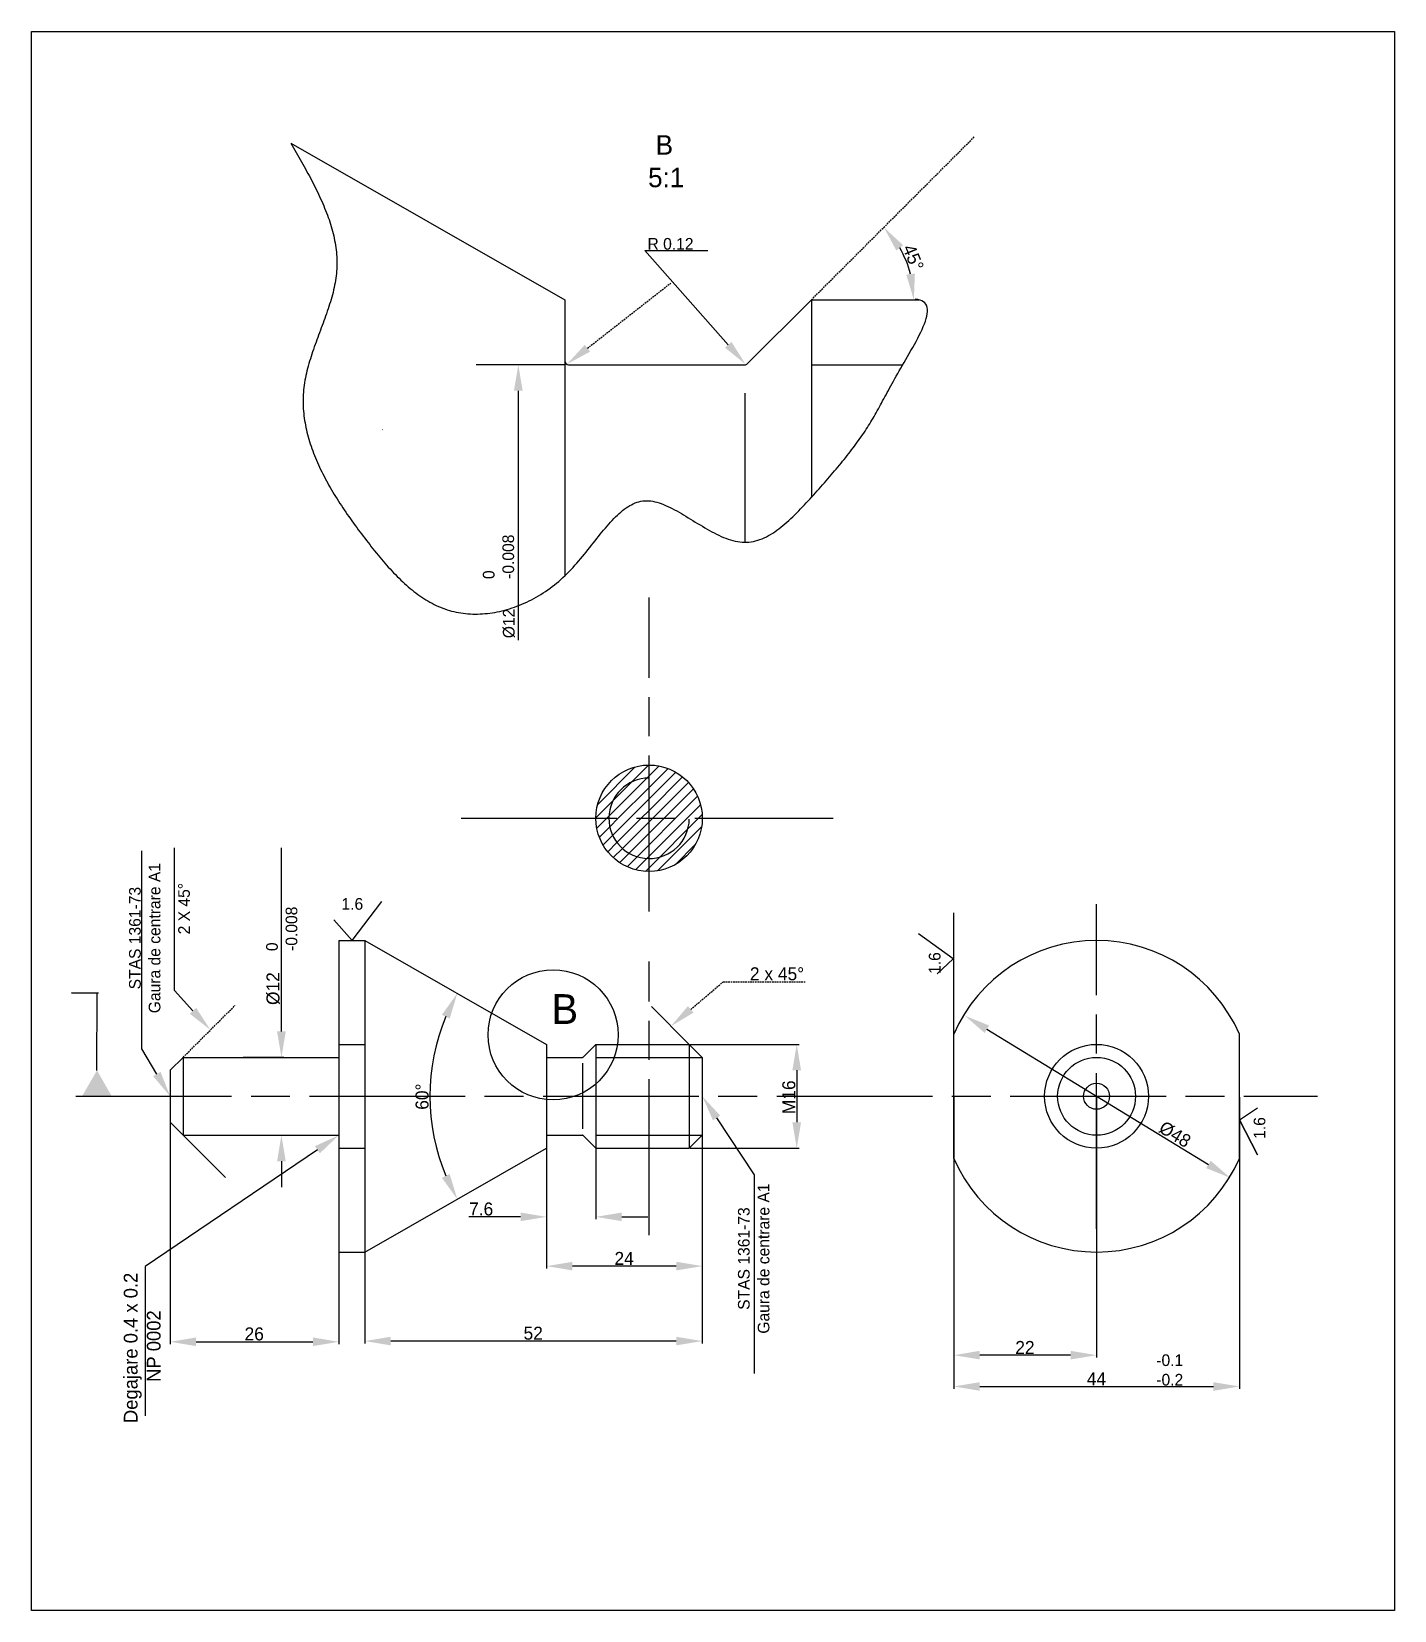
# Model space of a CAD drawing. Extents: x -27 to 183, y -231 to 12.
import ezdxf
from ezdxf.enums import TextEntityAlignment as Align

# ---------------------------------------------------------------- set-up
doc = ezdxf.new("R2010")
doc.units = 0
doc.linetypes.add('ACAD_ISO08W100', pattern=[36, 24, -3, 6, -3])
doc.linetypes.add('DASHED2', pattern=[0.375, 0.25, -0.125])
doc.layers.get('0').update_dxf_attribs({"linetype": 'CONTINUOUS'})
doc.layers.get('DEFPOINTS').update_dxf_attribs({"linetype": 'CONTINUOUS'})
for name, color, linetype in [('AXE', 1, 'ACAD_ISO08W100'), ('CONTUR', 7, 'CONTINUOUS'), ('COTE', 4, 'CONTINUOUS'), ('HASH', 3, 'CONTINUOUS'), ('PUNCTAT', 4, 'DASHED2')]:
    doc.layers.add(name, color=color, linetype=linetype)
doc.styles.add('ANNOTATIVE', font='txt')
doc.dimstyles.get("Standard").update_dxf_attribs({"dimscale": 10, "dimtxt": 1, "dimasz": 2, "dimexe": 0.18, "dimexo": 0.0625, "dimgap": 0.09, "dimtad": 1, "dimzin": 0, "dimcen": 0.09, "dimazin": 3, "dimtfac": 1, "dimtofl": 0, "dimtmove": 0, "dimatfit": 3})

# ---------------------------------------------------------------- blocks, each defined once
blk = doc.blocks.new('*X14')
at = {"color": 0}
for p, q in [((60.21, -107.04), (66, -101.25)), ((65.43, -103.59), (68.05, -100.97)), ((68.13, -102.65), (69.67, -101.11)), ((68.13, -104.42), (71.05, -101.5)), ((68.13, -106.19), (72.25, -102.07)), ((61.94, -108.84), (67.81, -102.98)), ((62.55, -106.47), (65.43, -103.59)), ((63.39, -109.17), (68.13, -104.42)), ((67.81, -102.98), (68.13, -102.65)), ((68.13, -107.96), (73.29, -102.79)), ((68.69, -109.17), (74.2, -103.65)), ((59.93, -109.08), (62.55, -106.47)), ((65.15, -109.17), (68.13, -106.19)), ((70.46, -109.17), (74.97, -104.65)), ((72.22, -109.17), (75.6, -105.79)), ((60.08, -110.71), (61.62, -109.17)), ((61.62, -109.17), (61.94, -108.84)), ((62.07, -110.48), (63.39, -109.17)), ((62.52, -111.8), (65.15, -109.17)), ((63.18, -112.9), (66.92, -109.17)), ((66.92, -109.17), (68.13, -107.96)), ((68.13, -116.8), (75.76, -109.17)), ((68.13, -115.03), (73.99, -109.17)), ((68.13, -113.26), (72.22, -109.17)), ((68.13, -111.49), (70.46, -109.17)), ((68.13, -109.72), (68.69, -109.17)), ((73.99, -109.17), (76.07, -107.09)), ((75.76, -109.17), (76.31, -108.61)), ((60.47, -112.08), (62.07, -110.48)), ((61.04, -113.28), (62.52, -111.8)), ((64.03, -113.82), (68.13, -109.72)), ((65.07, -114.56), (68.13, -111.49)), ((69.43, -117.26), (76.23, -110.47)), ((61.76, -114.33), (63.18, -112.9)), ((62.62, -115.24), (64.03, -113.82)), ((66.3, -115.09), (68.13, -113.26)), ((72.14, -116.32), (75.28, -113.18)), ((63.61, -116.01), (65.07, -114.56)), ((64.75, -116.64), (66.3, -115.09)), ((66.06, -117.1), (67.8, -115.36)), ((67.8, -115.36), (68.13, -115.03)), ((67.58, -117.35), (68.13, -116.8))]:
    blk.add_line(p, q, dxfattribs=at)
blk = doc.blocks.new('*U15')
at = {"layer": 'CONTUR'}
blk.add_text('B', height=4.59, dxfattribs=at).set_placement((53.1, -140.86))
blk = doc.blocks.new('*U17')
at = {"layer": 'COTE', "color": 0}
blk.add_text('60°', height=2, rotation=90, dxfattribs=at).set_placement((34.15, -154.08))
blk = doc.blocks.new('*D2')
at = {"layer": 'COTE', "color": 0}
blk.add_arc((66.33, -152), 31.97, 157.4291, 202.5709, dxfattribs=at)
for points in [[(36.21, -139.44), (37.41, -140.03), (38.58, -136.14)], [(37.41, -163.98), (36.21, -164.57), (38.58, -167.86)]]:
    blk.add_solid(points, dxfattribs=at)
at = {"layer": 'DEFPOINTS', "color": 0}
for p in [(24.33, -128), (52.33, -144), (34.84, -146.5), (52.33, -160), (24.33, -176)]:
    blk.add_point(p, dxfattribs=at)
blk.add_blockref('*U17', (0, 0))
blk = doc.blocks.new('*U18')
at = {"layer": 'COTE', "color": 0}
blk.add_text('26', height=2, dxfattribs=at).set_placement((5.8, -189.61))
blk = doc.blocks.new('*D3')
at = {"layer": 'COTE', "color": 0}
for p, q in [((-5.67, -152.13), (-5.67, -190.19)), ((20.33, -152.13), (20.33, -190.19)), ((-1.67, -189.83), (16.33, -189.83))]:
    blk.add_line(p, q, dxfattribs=at)
for points in [[(-1.67, -189.16), (-1.67, -190.49), (-5.67, -189.83)], [(16.33, -189.16), (16.33, -190.49), (20.33, -189.83)]]:
    blk.add_solid(points, dxfattribs=at)
at = {"layer": 'DEFPOINTS', "color": 0}
for p in [(-5.67, -152), (20.33, -152), (20.33, -189.83)]:
    blk.add_point(p, dxfattribs=at)
blk.add_blockref('*U18', (0, 0))
blk = doc.blocks.new('*U19')
at = {"layer": 'COTE', "color": 0}
blk.add_text('52', height=2, dxfattribs=at).set_placement((48.79, -189.5))
blk = doc.blocks.new('*D4')
at = {"layer": 'COTE', "color": 0}
for p, q in [((24.33, -152.13), (24.33, -190.08)), ((76.33, -152.13), (76.33, -190.08)), ((72.33, -189.72), (28.33, -189.72))]:
    blk.add_line(p, q, dxfattribs=at)
for points in [[(28.33, -189.05), (28.33, -190.38), (24.33, -189.72)], [(72.33, -189.05), (72.33, -190.38), (76.33, -189.72)]]:
    blk.add_solid(points, dxfattribs=at)
at = {"layer": 'DEFPOINTS', "color": 0}
for p in [(24.33, -152), (76.33, -152), (24.33, -189.72)]:
    blk.add_point(p, dxfattribs=at)
blk.add_blockref('*U19', (0, 0))
blk = doc.blocks.new('*U20')
at = {"layer": 'COTE', "color": 0}
blk.add_text('24', height=2, dxfattribs=at).set_placement((62.8, -177.98))
blk = doc.blocks.new('*D5')
at = {"layer": 'COTE', "color": 0}
for p, q in [((52.33, -152.13), (52.33, -178.53)), ((76.33, -152.13), (76.33, -178.53)), ((72.33, -178.17), (56.33, -178.17))]:
    blk.add_line(p, q, dxfattribs=at)
for points in [[(56.33, -177.5), (56.33, -178.83), (52.33, -178.17)], [(72.33, -177.5), (72.33, -178.83), (76.33, -178.17)]]:
    blk.add_solid(points, dxfattribs=at)
at = {"layer": 'DEFPOINTS', "color": 0}
for p in [(52.33, -152), (76.33, -152), (52.33, -178.17)]:
    blk.add_point(p, dxfattribs=at)
blk.add_blockref('*U20', (0, 0))
blk = doc.blocks.new('*U21')
at = {"layer": 'COTE', "color": 0}
blk.add_text('7.6', height=2, dxfattribs=at).set_placement((40.4, -170.36))
blk = doc.blocks.new('*D6')
at = {"layer": 'COTE', "color": 0}
for p, q in [((52.33, -152.13), (52.33, -170.94)), ((59.93, -152.13), (59.93, -170.94)), ((48.33, -170.58), (40.35, -170.58)), ((63.93, -170.58), (67.93, -170.58))]:
    blk.add_line(p, q, dxfattribs=at)
for points in [[(48.33, -169.91), (48.33, -171.24), (52.33, -170.58)], [(63.93, -169.91), (63.93, -171.24), (59.93, -170.58)]]:
    blk.add_solid(points, dxfattribs=at)
at = {"layer": 'DEFPOINTS', "color": 0}
for p in [(52.33, -152), (59.93, -152), (52.33, -170.58)]:
    blk.add_point(p, dxfattribs=at)
blk.add_blockref('*U21', (0, 0))
blk = doc.blocks.new('*U22')
at = {"layer": 'COTE', "color": 0}
blk.add_text('M16', height=2, rotation=90, dxfattribs=at).set_placement((90.66, -154.76))
blk = doc.blocks.new('*D7')
at = {"layer": 'COTE', "color": 0}
for p, q in [((74.46, -144), (91.24, -144)), ((90.88, -148), (90.88, -156)), ((74.46, -160), (91.24, -160))]:
    blk.add_line(p, q, dxfattribs=at)
for points in [[(90.21, -148), (91.55, -148), (90.88, -144)], [(90.21, -156), (91.55, -156), (90.88, -160)]]:
    blk.add_solid(points, dxfattribs=at)
at = {"layer": 'DEFPOINTS', "color": 0}
for p in [(74.33, -144), (74.33, -160), (90.88, -160)]:
    blk.add_point(p, dxfattribs=at)
blk.add_blockref('*U22', (0, 0))
blk = doc.blocks.new('*U23')
at = {"layer": 'COTE', "color": 0}
blk.add_text('22', height=2, dxfattribs=at).set_placement((124.56, -191.7))
blk = doc.blocks.new('*D8')
at = {"layer": 'COTE', "color": 0}
for p, q in [((115.09, -152.13), (115.09, -192.25)), ((137.09, -152.13), (137.09, -192.25)), ((133.09, -191.89), (119.09, -191.89))]:
    blk.add_line(p, q, dxfattribs=at)
for points in [[(119.09, -191.22), (119.09, -192.55), (115.09, -191.89)], [(133.09, -191.22), (133.09, -192.55), (137.09, -191.89)]]:
    blk.add_solid(points, dxfattribs=at)
at = {"layer": 'DEFPOINTS', "color": 0}
for p in [(115.09, -152), (137.09, -152), (115.09, -191.89)]:
    blk.add_point(p, dxfattribs=at)
blk.add_blockref('*U23', (0, 0))
blk = doc.blocks.new('*U24')
at = {"layer": 'COTE', "color": 0}
blk.add_text('44', height=2, dxfattribs=at).set_placement((135.58, -196.53))
blk = doc.blocks.new('*D9')
at = {"layer": 'COTE', "color": 0}
for p, q in [((115.09, -152.13), (115.09, -197.07)), ((159.09, -152.13), (159.09, -197.07)), ((119.09, -196.71), (155.09, -196.71))]:
    blk.add_line(p, q, dxfattribs=at)
for points in [[(119.09, -196.05), (119.09, -197.38), (115.09, -196.71)], [(155.09, -196.05), (155.09, -197.38), (159.09, -196.71)]]:
    blk.add_solid(points, dxfattribs=at)
at = {"layer": 'DEFPOINTS', "color": 0}
for p in [(115.09, -152), (159.09, -152), (159.09, -196.71)]:
    blk.add_point(p, dxfattribs=at)
blk.add_blockref('*U24', (0, 0))
blk = doc.blocks.new('*U49')
at = {"layer": 'COTE', "color": 0}
blk.add_text('Ø48', height=2, rotation=328.6055, dxfattribs=at).set_placement((146.5, -157.38))
blk = doc.blocks.new('*D10')
at = {"layer": 'COTE', "color": 0}
blk.add_line((120.18, -141.67), (154.32, -162.5), dxfattribs=at)
for points in [[(120.53, -141.1), (119.83, -142.24), (116.77, -139.58)], [(154.67, -161.94), (153.98, -163.07), (157.74, -164.59)]]:
    blk.add_solid(points, dxfattribs=at)
at = {"layer": 'DEFPOINTS', "color": 0}
for p in [(116.77, -139.58), (157.74, -164.59)]:
    blk.add_point(p, dxfattribs=at)
blk.add_blockref('*U49', (0, 0))
blk = doc.blocks.new('_DATUMFILLED')
at = {"color": 0, "linetype": 'BYBLOCK'}
blk.add_solid([(0, 0.577), (-1, 0), (0, -0.577)], dxfattribs=at)
blk = doc.blocks.new('*U25')
at = {"layer": 'COTE'}
blk.add_lwpolyline([(-16.94, -148.02), (-16.89, -136.1), (-20.89, -136.09), (-16.71, -136.09)], dxfattribs=at)
at = {"layer": 'COTE', "xscale": 4, "yscale": 4, "zscale": 4, "rotation": 269.7757707647966}
blk.add_blockref('_DATUMFILLED', (-16.95, -152.02), dxfattribs=at)
blk = doc.blocks.new('*U26')
at = {"layer": 'COTE', "color": 0}
blk.add_text('45°', height=2, rotation=292.5, dxfattribs=at).set_placement((107.15, -21.29))
blk = doc.blocks.new('*D12')
at = {"layer": 'COTE', "color": 0}
blk.add_arc((93.13, -29.3), 15.8, 14.5446, 30.4554, dxfattribs=at)
for points in [[(106.23, -21.7), (107.28, -20.88), (104.31, -18.13)], [(109.09, -25.25), (107.77, -25.42), (108.93, -29.3)]]:
    blk.add_solid(points, dxfattribs=at)
at = {"layer": 'DEFPOINTS', "color": 0}
for p in [(118.32, -4.11), (108.39, -25.21), (93.13, -29.3), (93.13, -29.3), (109.76, -29.3)]:
    blk.add_point(p, dxfattribs=at)
blk.add_blockref('*U26', (0, 0))
blk = doc.blocks.new('*U27')
at = {"layer": 'PUNCTAT', "color": 4}
blk.add_lwpolyline([(74.55, -138.62), (79.58, -134.35), (92.22, -134.35)], dxfattribs=at)
blk.add_solid([(74.98, -139.12), (71.5, -141.21), (74.12, -138.11)], dxfattribs=at)
blk = doc.blocks.new('*U28')
at = {"layer": 'PUNCTAT', "color": 4}
blk.add_text('2 x 45°', height=2, dxfattribs=at).set_placement((83.67, -134.13))
blk = doc.blocks.new('*U29')
at = {"layer": 'COTE'}
blk.add_lwpolyline([(78.53, -155.34), (84.31, -164.12), (84.31, -194.71)], dxfattribs=at)
blk.add_solid([(77.98, -155.71), (76.33, -152), (79.09, -154.98)], dxfattribs=at)
blk = doc.blocks.new('*U30')
at = {"layer": 'COTE'}
blk.add_lwpolyline([(-7.72, -148.57), (-10.02, -144.71), (-10.02, -114.21)], dxfattribs=at)
blk.add_solid([(-7.15, -148.23), (-5.67, -152), (-8.29, -148.91)], dxfattribs=at)
blk = doc.blocks.new('*U31')
at = {"layer": 'COTE'}
blk.add_lwpolyline([(-2.15, -138.84), (-5.02, -135.71), (-5.02, -113.71)], dxfattribs=at)
blk.add_solid([(-1.66, -138.39), (0.55, -141.78), (-2.64, -139.29)], dxfattribs=at)
blk = doc.blocks.new('*U39')
at = {"layer": 'COTE', "color": 0}
blk.add_text('Ø12', height=2, rotation=90, dxfattribs=at).set_placement((11.18, -137.94))
blk = doc.blocks.new('*D13')
at = {"layer": 'COTE', "color": 0}
for p, q in [((11.48, -142), (11.48, -132.62)), ((5.61, -146), (11.84, -146)), ((5.61, -158), (11.84, -158)), ((11.48, -162), (11.48, -166))]:
    blk.add_line(p, q, dxfattribs=at)
for points in [[(10.81, -142), (12.15, -142), (11.48, -146)], [(10.81, -162), (12.15, -162), (11.48, -158)]]:
    blk.add_solid(points, dxfattribs=at)
at = {"layer": 'DEFPOINTS', "color": 0}
for p in [(5.48, -146), (5.48, -158), (11.48, -158)]:
    blk.add_point(p, dxfattribs=at)
blk.add_blockref('*U39', (0, 0))
blk = doc.blocks.new('*U32')
at = {"layer": 'COTE'}
blk.add_lwpolyline([(17.02, -160.25), (-9.52, -178.21), (-9.52, -201.21)], dxfattribs=at)
blk.add_solid([(16.65, -159.69), (20.33, -158), (17.39, -160.8)], dxfattribs=at)
blk = doc.blocks.new('*U33')
for s, p in [('Degajare 0.4 x 0.2', (-10.69, -202.35)), ('NP 0002', (-7.14, -196.01))]:
    blk.add_text(s, height=2.12, rotation=90).set_placement(p)
blk = doc.blocks.new('*U34')
blk.add_text('2 X 45°', height=1.8, rotation=90).set_placement((-2.63, -127.06))
blk = doc.blocks.new('*U35')
for s, p in [('Gaura de centrare A1', (-7.17, -139.21)), ('STAS 1361-73', (-10.2, -135.53))]:
    blk.add_text(s, height=1.8, rotation=90).set_placement(p)
blk = doc.blocks.new('*U36')
for s, p in [('Gaura de centrare A1', (86.67, -188.58)), ('STAS 1361-73', (83.63, -184.9))]:
    blk.add_text(s, height=1.8, rotation=90).set_placement(p)
blk = doc.blocks.new('*U37')
at = {"layer": 'COTE'}
blk.add_lwpolyline([(11.48, -142), (11.48, -113.71)], dxfattribs=at)
blk.add_solid([(12.15, -142), (11.48, -146), (10.81, -142)], dxfattribs=at)
blk = doc.blocks.new('*U38')
for s, p in [('-0.008', (13.93, -129.61)), ('0', (10.92, -129.64))]:
    blk.add_text(s, height=1.8, rotation=90).set_placement(p)
blk = doc.blocks.new('*U40')
for s, p in [('-0.1', (146.29, -193.56)), ('-0.2', (146.29, -196.57))]:
    blk.add_text(s, height=1.8).set_placement(p)
blk = doc.blocks.new('*U41')
for s, p in [('B', (69.15, -6.93)), ('5:1', (67.98, -11.95))]:
    blk.add_text(s, height=3).set_placement(p)
blk = doc.blocks.new('*U42')
at = {"layer": 'PUNCTAT'}
blk.add_lwpolyline([(58.63, -36.75), (71.48, -26.71)], dxfattribs=at)
blk.add_solid([(59.04, -37.28), (55.48, -39.21), (58.22, -36.23)], dxfattribs=at)
blk = doc.blocks.new('*U43')
at = {"layer": 'COTE'}
blk.add_lwpolyline([(80.33, -36.22), (67.48, -21.71), (76.98, -21.71), (77.16, -21.71)], dxfattribs=at)
blk.add_solid([(80.83, -35.78), (82.98, -39.21), (79.83, -36.66)], dxfattribs=at)
blk = doc.blocks.new('*U44')
at = {"layer": 'PUNCTAT'}
blk.add_text('R 0.12', height=1.8, dxfattribs=at).set_placement((67.89, -21.57))
blk = doc.blocks.new('*U45')
at = {"layer": 'COTE'}
blk.add_lwpolyline([(47.98, -43.3), (47.98, -81.71)], dxfattribs=at)
blk.add_solid([(47.31, -43.3), (47.98, -39.3), (48.65, -43.3)], dxfattribs=at)
blk = doc.blocks.new('*U46')
blk.add_text('0', height=0.2).set_placement((26.97, -49.41))
blk = doc.blocks.new('*U47')
for s, p in [('-0.008', (47.33, -72.29)), ('0', (44.32, -72.32))]:
    blk.add_text(s, height=1.8, rotation=90).set_placement(p)
blk = doc.blocks.new('*U48')
blk.add_text('Ø12', height=1.8, rotation=90).set_placement((47.41, -81.43))

msp = doc.modelspace()

# ---------------------------------------------------------------- linework, layer by layer
for p, q in [((93.133, -39.3), (107.208, -39.3)), ((82.885, -43.7), (82.885, -66.65)), ((22.379, -128.003), (26.961, -121.988)), ((22.379, -128.003), (19.549, -124.816)), ((114.977, -130.851), (109.636, -126.954)), ((114.977, -130.851), (112.519, -133.138)), ((57.882, -146.883), (57.882, -157.003)), ((59.932, -146.003), (76.332, -146.003)), ((159.085, -155.652), (161.87, -153.767)), ((159.085, -155.652), (161.87, -161.039)), ((161.87, -161.039), (159.085, -155.652)), ((59.932, -158.003), (76.332, -158.003))]:
    msp.add_line(p, q)
msp.add_lwpolyline([(182.981, -231.214), (-27.019, -231.214), (-27.019, 12.032), (182.981, 12.032)], close=True)
msp.add_arc((68.132, -109.167), 6.2, 90, 358.7945)
at = {"layer": 'AXE'}
for p, q in [((68.132, -123.518), (68.132, -75.155)), ((39.186, -109.167), (96.49, -109.167)), ((137.085, -172.424), (137.085, -122.424)), ((68.132, -173.391), (68.132, -131.214)), ((74.332, -144.003), (68.499, -138.17)), ((-20.205, -152.003), (171.134, -152.003))]:
    msp.add_line(p, q, dxfattribs=at)
at = {"layer": 'CONTUR'}
for p, q in [((12.932, -5.185), (55.133, -29.3)), ((55.133, -29.3), (55.133, -71.837)), ((83.309, -39.125), (93.133, -29.3)), ((93.133, -29.3), (109.762, -29.3)), ((93.133, -29.3), (93.133, -59.731)), ((93.133, -29.3), (109.762, -29.3)), ((55.733, -39.3), (82.885, -39.3)), ((20.332, -128.003), (24.332, -128.003)), ((20.332, -128.003), (20.332, -176.003)), ((24.332, -128.003), (24.332, -176.003)), ((24.332, -128.003), (52.332, -144.003)), ((115.085, -161.595), (115.085, -142.412)), ((159.085, -161.595), (159.085, -142.412)), ((20.332, -144.003), (24.332, -144.003)), ((52.332, -144.003), (52.332, -160.003)), ((57.967, -145.968), (59.932, -144.003)), ((59.932, -144.003), (59.932, -160.003)), ((59.932, -144.003), (74.332, -144.003)), ((59.932, -144.003), (68.132, -144.003)), ((74.332, -144.003), (76.332, -146.003)), ((74.332, -144.003), (74.332, -160.003)), ((-3.668, -146.003), (-5.668, -148.003)), ((-5.668, -148.003), (-5.668, -156.003)), ((-3.668, -146.003), (20.332, -146.003)), ((-3.668, -146.003), (-3.668, -158.003)), ((52.452, -146.003), (57.882, -146.003)), ((76.332, -146.003), (76.332, -158.003)), ((-5.668, -156.003), (-3.668, -158.003)), ((-3.668, -158.003), (20.332, -158.003)), ((52.452, -158.003), (57.882, -158.003)), ((57.967, -158.038), (59.932, -160.003)), ((74.332, -160.003), (76.332, -158.003)), ((20.332, -160.003), (24.332, -160.003)), ((24.332, -176.003), (52.332, -160.003)), ((59.932, -160.003), (74.332, -160.003)), ((20.332, -176.003), (24.332, -176.003))]:
    msp.add_line(p, q, dxfattribs=at)
for centre, radius in [((68.132, -109.167), 8.2), ((137.085, -152.003), 8), ((137.085, -152.003), 6), ((137.085, -152.003), 2)]:
    msp.add_circle(centre, radius, dxfattribs=at)
for centre, radius, start, end in [((55.733, -38.7), 0.6, 180, 270), ((82.885, -38.7), 0.6, 270, 315), ((137.085, -152.003), 24, 23.55646, 156.44354), ((52.452, -145.883), 0.12, 180, 270), ((57.882, -145.883), 0.12, 270, 315), ((52.452, -158.123), 0.12, 90, 180), ((57.882, -158.123), 0.12, 45, 90), ((137.085, -152.003), 24, 203.55646, 336.44354)]:
    msp.add_arc(centre, radius, start, end, dxfattribs=at)
at = {"layer": 'COTE'}
for p, q in [((55.133, -39.3), (41.481, -39.3)), ((115.085, -142.412), (115.085, -123.714)), ((-3.668, -158.003), (2.84, -164.512))]:
    msp.add_line(p, q, dxfattribs=at)
msp.add_polyline3d([(12.932, -5.185, 0), (13.138, -5.541, 0), (13.344, -5.897, 0), (13.55, -6.252, 0), (13.755, -6.608, 0), (13.96, -6.963, 0), (14.164, -7.319, 0), (14.367, -7.674, 0), (14.569, -8.03, 0), (14.769, -8.386, 0), (14.968, -8.741, 0), (15.166, -9.097, 0), (15.362, -9.453, 0), (15.556, -9.809, 0), (15.748, -10.165, 0), (15.938, -10.521, 0), (16.126, -10.877, 0), (16.311, -11.233, 0), (16.494, -11.589, 0), (16.673, -11.946, 0), (16.85, -12.302, 0), (17.024, -12.659, 0), (17.194, -13.015, 0), (17.361, -13.372, 0), (17.525, -13.729, 0), (17.685, -14.086, 0), (17.841, -14.443, 0), (17.993, -14.8, 0), (18.14, -15.157, 0), (18.284, -15.514, 0), (18.423, -15.872, 0), (18.557, -16.23, 0), (18.686, -16.588, 0), (18.811, -16.946, 0), (18.93, -17.304, 0), (19.045, -17.662, 0), (19.153, -18.021, 0), (19.256, -18.379, 0), (19.354, -18.738, 0), (19.446, -19.097, 0), (19.531, -19.456, 0), (19.61, -19.816, 0), (19.684, -20.175, 0), (19.75, -20.535, 0), (19.81, -20.895, 0), (19.863, -21.255, 0), (19.909, -21.615, 0), (19.948, -21.976, 0), (19.98, -22.337, 0), (20.004, -22.698, 0), (20.021, -23.059, 0), (20.03, -23.421, 0), (20.031, -23.782, 0), (20.024, -24.144, 0), (20.009, -24.506, 0), (19.986, -24.869, 0), (19.954, -25.232, 0), (19.914, -25.595, 0), (19.866, -25.958, 0), (19.81, -26.321, 0), (19.747, -26.685, 0), (19.677, -27.049, 0), (19.601, -27.413, 0), (19.519, -27.777, 0), (19.43, -28.142, 0), (19.337, -28.507, 0), (19.237, -28.872, 0), (19.133, -29.237, 0), (19.025, -29.602, 0), (18.912, -29.967, 0), (18.796, -30.333, 0), (18.675, -30.698, 0), (18.552, -31.064, 0), (18.426, -31.43, 0), (18.297, -31.796, 0), (18.167, -32.162, 0), (18.034, -32.529, 0), (17.9, -32.895, 0), (17.764, -33.261, 0), (17.628, -33.628, 0), (17.491, -33.995, 0), (17.355, -34.361, 0), (17.218, -34.728, 0), (17.082, -35.095, 0), (16.946, -35.461, 0), (16.812, -35.828, 0), (16.68, -36.195, 0), (16.549, -36.562, 0), (16.42, -36.929, 0), (16.294, -37.295, 0), (16.171, -37.662, 0), (16.051, -38.029, 0), (15.935, -38.396, 0), (15.822, -38.763, 0), (15.714, -39.129, 0), (15.61, -39.496, 0), (15.511, -39.863, 0), (15.417, -40.229, 0), (15.329, -40.596, 0), (15.247, -40.962, 0), (15.171, -41.328, 0), (15.101, -41.694, 0), (15.039, -42.061, 0), (14.983, -42.427, 0), (14.935, -42.792, 0), (14.895, -43.158, 0), (14.863, -43.524, 0), (14.839, -43.889, 0), (14.822, -44.254, 0), (14.813, -44.62, 0), (14.811, -44.984, 0), (14.817, -45.349, 0), (14.83, -45.714, 0), (14.85, -46.078, 0), (14.877, -46.442, 0), (14.911, -46.805, 0), (14.951, -47.169, 0), (14.998, -47.532, 0), (15.052, -47.895, 0), (15.113, -48.257, 0), (15.18, -48.62, 0), (15.253, -48.981, 0), (15.332, -49.343, 0), (15.417, -49.704, 0), (15.508, -50.065, 0), (15.605, -50.425, 0), (15.708, -50.785, 0), (15.817, -51.145, 0), (15.931, -51.504, 0), (16.05, -51.863, 0), (16.175, -52.221, 0), (16.305, -52.579, 0), (16.44, -52.936, 0), (16.58, -53.293, 0), (16.725, -53.65, 0), (16.875, -54.005, 0), (17.029, -54.361, 0), (17.188, -54.715, 0), (17.352, -55.069, 0), (17.52, -55.423, 0), (17.692, -55.776, 0), (17.868, -56.129, 0), (18.048, -56.48, 0), (18.233, -56.831, 0), (18.421, -57.182, 0), (18.613, -57.532, 0), (18.808, -57.881, 0), (19.008, -58.23, 0), (19.21, -58.578, 0), (19.416, -58.925, 0), (19.625, -59.271, 0), (19.837, -59.617, 0), (20.052, -59.962, 0), (20.27, -60.306, 0), (20.491, -60.65, 0), (20.715, -60.992, 0), (20.941, -61.334, 0), (21.169, -61.675, 0), (21.4, -62.016, 0), (21.634, -62.355, 0), (21.869, -62.694, 0), (22.107, -63.032, 0), (22.346, -63.368, 0), (22.587, -63.704, 0), (22.83, -64.04, 0), (23.075, -64.374, 0), (23.321, -64.707, 0), (23.568, -65.039, 0), (23.817, -65.371, 0), (24.067, -65.701, 0), (24.319, -66.031, 0), (24.571, -66.359, 0), (24.824, -66.686, 0), (25.078, -67.013, 0), (25.333, -67.337, 0), (25.589, -67.661, 0), (25.847, -67.982, 0), (26.105, -68.302, 0), (26.365, -68.619, 0), (26.626, -68.934, 0), (26.889, -69.246, 0), (27.153, -69.556, 0), (27.418, -69.863, 0), (27.685, -70.167, 0), (27.953, -70.467, 0), (28.223, -70.764, 0), (28.495, -71.058, 0), (28.769, -71.347, 0), (29.044, -71.633, 0), (29.321, -71.914, 0), (29.6, -72.191, 0), (29.881, -72.463, 0), (30.165, -72.731, 0), (30.45, -72.993, 0), (30.737, -73.251, 0), (31.026, -73.503, 0), (31.318, -73.75, 0), (31.612, -73.991, 0), (31.908, -74.226, 0), (32.207, -74.455, 0), (32.508, -74.678, 0), (32.812, -74.894, 0), (33.118, -75.104, 0), (33.427, -75.306, 0), (33.739, -75.502, 0), (34.053, -75.691, 0), (34.37, -75.872, 0), (34.69, -76.046, 0), (35.013, -76.212, 0), (35.338, -76.37, 0), (35.667, -76.52, 0), (35.999, -76.661, 0), (36.334, -76.794, 0), (36.672, -76.919, 0), (37.013, -77.034, 0), (37.358, -77.141, 0), (37.706, -77.238, 0), (38.057, -77.326, 0), (38.411, -77.405, 0), (38.768, -77.474, 0), (39.128, -77.535, 0), (39.49, -77.586, 0), (39.855, -77.629, 0), (40.221, -77.662, 0), (40.59, -77.686, 0), (40.961, -77.702, 0), (41.334, -77.708, 0), (41.708, -77.706, 0), (42.084, -77.695, 0), (42.461, -77.675, 0), (42.839, -77.647, 0), (43.218, -77.61, 0), (43.597, -77.564, 0), (43.977, -77.51, 0), (44.358, -77.447, 0), (44.739, -77.375, 0), (45.12, -77.296, 0), (45.502, -77.207, 0), (45.882, -77.111, 0), (46.263, -77.005, 0), (46.643, -76.892, 0), (47.022, -76.77, 0), (47.401, -76.641, 0), (47.778, -76.503, 0), (48.154, -76.357, 0), (48.529, -76.202, 0), (48.903, -76.04, 0), (49.275, -75.87, 0), (49.645, -75.692, 0), (50.013, -75.505, 0), (50.379, -75.311, 0), (50.742, -75.109, 0), (51.103, -74.9, 0), (51.462, -74.682, 0), (51.817, -74.457, 0), (52.17, -74.224, 0), (52.519, -73.983, 0), (52.866, -73.735, 0), (53.209, -73.479, 0), (53.548, -73.216, 0), (53.883, -72.945, 0), (54.215, -72.667, 0), (54.542, -72.382, 0), (54.865, -72.088, 0), (55.184, -71.788, 0), (55.498, -71.481, 0), (55.808, -71.167, 0), (56.114, -70.847, 0), (56.416, -70.522, 0), (56.714, -70.192, 0), (57.009, -69.858, 0), (57.3, -69.52, 0), (57.588, -69.18, 0), (57.873, -68.837, 0), (58.155, -68.493, 0), (58.435, -68.148, 0), (58.712, -67.802, 0), (58.987, -67.457, 0), (59.26, -67.113, 0), (59.531, -66.77, 0), (59.801, -66.429, 0), (60.069, -66.091, 0), (60.336, -65.756, 0), (60.601, -65.425, 0), (60.866, -65.099, 0), (61.13, -64.778, 0), (61.394, -64.463, 0), (61.657, -64.154, 0), (61.921, -63.852, 0), (62.184, -63.559, 0), (62.447, -63.273, 0), (62.712, -62.996, 0), (62.976, -62.729, 0), (63.242, -62.472, 0), (63.509, -62.226, 0), (63.776, -61.991, 0), (64.046, -61.768, 0), (64.317, -61.558, 0), (64.589, -61.361, 0), (64.864, -61.178, 0), (65.141, -61.009, 0), (65.42, -60.856, 0), (65.702, -60.718, 0), (65.987, -60.597, 0), (66.275, -60.492, 0), (66.565, -60.406, 0), (66.859, -60.337, 0), (67.157, -60.288, 0), (67.458, -60.257, 0), (67.764, -60.247, 0), (68.073, -60.257, 0), (68.386, -60.287, 0), (68.703, -60.335, 0), (69.024, -60.401, 0), (69.348, -60.484, 0), (69.676, -60.582, 0), (70.006, -60.696, 0), (70.34, -60.823, 0), (70.677, -60.962, 0), (71.016, -61.114, 0), (71.358, -61.277, 0), (71.703, -61.45, 0), (72.049, -61.633, 0), (72.399, -61.823, 0), (72.75, -62.02, 0), (73.103, -62.224, 0), (73.457, -62.433, 0), (73.814, -62.647, 0), (74.172, -62.864, 0), (74.531, -63.084, 0), (74.891, -63.305, 0), (75.252, -63.526, 0), (75.615, -63.748, 0), (75.978, -63.968, 0), (76.341, -64.186, 0), (76.706, -64.4, 0), (77.07, -64.611, 0), (77.434, -64.817, 0), (77.799, -65.016, 0), (78.163, -65.209, 0), (78.528, -65.394, 0), (78.891, -65.569, 0), (79.255, -65.735, 0), (79.617, -65.891, 0), (79.979, -66.034, 0), (80.34, -66.165, 0), (80.699, -66.283, 0), (81.058, -66.386, 0), (81.415, -66.473, 0), (81.77, -66.544, 0), (82.124, -66.598, 0), (82.475, -66.633, 0), (82.825, -66.65, 0), (83.173, -66.646, 0), (83.518, -66.622, 0), (83.862, -66.579, 0), (84.203, -66.518, 0), (84.542, -66.439, 0), (84.879, -66.342, 0), (85.214, -66.229, 0), (85.547, -66.1, 0), (85.878, -65.956, 0), (86.206, -65.798, 0), (86.533, -65.625, 0), (86.858, -65.44, 0), (87.18, -65.241, 0), (87.501, -65.031, 0), (87.819, -64.809, 0), (88.135, -64.577, 0), (88.45, -64.335, 0), (88.762, -64.084, 0), (89.073, -63.824, 0), (89.381, -63.555, 0), (89.688, -63.28, 0), (89.992, -62.998, 0), (90.295, -62.709, 0), (90.595, -62.416, 0), (90.894, -62.117, 0), (91.191, -61.815, 0), (91.486, -61.509, 0), (91.779, -61.201, 0), (92.07, -60.89, 0), (92.359, -60.578, 0), (92.647, -60.265, 0), (92.932, -59.952, 0), (93.216, -59.639, 0), (93.498, -59.328, 0), (93.778, -59.017, 0), (94.056, -58.708, 0), (94.332, -58.399, 0), (94.606, -58.091, 0), (94.877, -57.784, 0), (95.147, -57.478, 0), (95.414, -57.173, 0), (95.679, -56.869, 0), (95.942, -56.566, 0), (96.202, -56.264, 0), (96.46, -55.962, 0), (96.716, -55.662, 0), (96.968, -55.362, 0), (97.219, -55.063, 0), (97.466, -54.765, 0), (97.711, -54.468, 0), (97.953, -54.172, 0), (98.192, -53.876, 0), (98.428, -53.581, 0), (98.662, -53.287, 0), (98.892, -52.994, 0), (99.12, -52.702, 0), (99.344, -52.41, 0), (99.565, -52.119, 0), (99.783, -51.828, 0), (99.998, -51.539, 0), (100.209, -51.25, 0), (100.417, -50.962, 0), (100.621, -50.675, 0), (100.822, -50.388, 0), (101.02, -50.102, 0), (101.214, -49.816, 0), (101.404, -49.532, 0), (101.591, -49.247, 0), (101.773, -48.964, 0), (101.952, -48.681, 0), (102.128, -48.398, 0), (102.3, -48.116, 0), (102.47, -47.832, 0), (102.638, -47.548, 0), (102.804, -47.263, 0), (102.969, -46.976, 0), (103.133, -46.686, 0), (103.296, -46.394, 0), (103.46, -46.1, 0), (103.623, -45.801, 0), (103.788, -45.499, 0), (103.955, -45.193, 0), (104.123, -44.882, 0), (104.293, -44.566, 0), (104.466, -44.245, 0), (104.642, -43.918, 0), (104.821, -43.585, 0), (105.005, -43.245, 0), (105.193, -42.898, 0), (105.386, -42.543, 0), (105.584, -42.181, 0), (105.788, -41.81, 0), (105.998, -41.431, 0), (106.215, -41.042, 0), (106.438, -40.644, 0), (106.67, -40.236, 0), (106.909, -39.817, 0), (107.157, -39.388, 0), (107.413, -38.948, 0), (107.676, -38.498, 0), (107.944, -38.04, 0), (108.215, -37.576, 0), (108.486, -37.108, 0), (108.755, -36.636, 0), (109.02, -36.164, 0), (109.278, -35.693, 0), (109.527, -35.225, 0), (109.764, -34.762, 0), (109.989, -34.304, 0), (110.197, -33.855, 0), (110.388, -33.416, 0), (110.558, -32.989, 0), (110.706, -32.576, 0), (110.829, -32.178, 0), (110.924, -31.797, 0), (110.99, -31.435, 0), (111.025, -31.094, 0), (111.025, -30.775, 0), (110.989, -30.481, 0), (110.915, -30.213, 0), (110.799, -29.974, 0), (110.64, -29.764, 0), (110.436, -29.585, 0), (110.184, -29.441, 0), (109.882, -29.331, 0), (109.53, -29.257, 0), (109.145, -29.206, 0)], dxfattribs=at)
msp.add_circle((53.339, -142.535), 10.026, dxfattribs=at)
at = {"layer": 'PUNCTAT'}
for p, q in [((93.133, -29.3), (118.322, -4.112)), ((-3.668, -146.003), (4.309, -138.026))]:
    msp.add_line(p, q, dxfattribs=at)

# ---------------------------------------------------------------- block references
for name in ['*U41', '*U43', '*U44', '*U42', '*U45', '*U46', '*U47', '*U48', '*U30', '*U31', '*U37', '*U35', '*U34', '*U38', '*U28', '*U25', '*U27', '*U15', '*U29', '*U32', '*U36', '*U33', '*U40']:
    msp.add_blockref(name, (0, 0))
at = {"layer": 'HASH', "linetype": 'CONTINUOUS'}
msp.add_blockref('*X14', (0, 0), dxfattribs=at)

# ---------------------------------------------------------------- texts
at = {"linetype": 'DASHED2', "style": 'ANNOTATIVE'}
msp.add_attdef('1.6', text='', height=1.8, dxfattribs=at).set_placement((20.736, -121.462), align=Align.TOP_LEFT)
at = {"style": 'ANNOTATIVE'}
for p in [(111.238, -133.154), (161.287, -158.564)]:
    msp.add_attdef('1.6', text='', height=1.8, rotation=90, dxfattribs=at).set_placement(p, align=Align.TOP_LEFT)

# ---------------------------------------------------------------- dimensions: what is measured, and where the dimension line sits
at = {"layer": 'COTE'}
dim = msp.add_angular_dim_2l(base=(108.395, -25.211), line1=((93.133, -29.3), (109.762, -29.3)), line2=((93.133, -29.3), (118.322, -4.112)), dimstyle='Standard', dxfattribs=at)
dim.commit()
dim.dimension.update_dxf_attribs({"geometry": '*D12', "text_midpoint": (108.836, -22.796)})
dim = msp.add_angular_dim_2l(base=(34.842, -146.499), line1=((24.332, -176.003), (52.332, -160.003)), line2=((24.332, -128.003), (52.332, -144.003)), text='60%%D', dimstyle='Standard', dxfattribs=at)
dim.commit()
dim.dimension.update_dxf_attribs({"geometry": '*D2', "text_midpoint": (33.163, -152.003)})
dim = msp.add_linear_dim(base=(11.481, -158.003), p1=(5.481, -146.003), p2=(5.481, -158.003), angle=90, text='%%C12', dimstyle='Standard', dxfattribs=at)
dim.commit()
dim.dimension.update_dxf_attribs({"geometry": '*D13', "text_midpoint": (11.481, -135.313), "dimtype": 128})
dim = msp.add_diameter_dim_2p(p1=(116.765, -139.584), p2=(157.738, -164.589), dimstyle='Standard', dxfattribs=at)
dim.commit()
dim.dimension.update_dxf_attribs({"geometry": '*D10', "text_midpoint": (148.598, -159.01), "dimtype": 131})
dim = msp.add_linear_dim(base=(90.879, -160.003), p1=(74.332, -144.003), p2=(74.332, -160.003), angle=90, text='M<>', dimstyle='Standard', dxfattribs=at)
dim.commit()
dim.dimension.update_dxf_attribs({"geometry": '*D7', "text_midpoint": (89.677, -152.003)})
dim = msp.add_linear_dim(base=(20.332, -189.826), p1=(-5.668, -152.003), p2=(20.332, -152.003), dimstyle='Standard', dxfattribs=at)
dim.commit()
dim.dimension.update_dxf_attribs({"geometry": '*D3', "text_midpoint": (7.332, -189.826), "dimtype": 128})
for base, p1, p2, picture, middle in [((24.332, -189.717), (76.332, -152.003), (24.332, -152.003), '*D4', (50.332, -188.516)), ((52.332, -178.168), (76.332, -152.003), (52.332, -152.003), '*D5', (64.332, -176.984)), ((115.085, -191.887), (137.085, -152.003), (115.085, -152.003), '*D8', (126.085, -190.703)), ((159.085, -196.714), (115.085, -152.003), (159.085, -152.003), '*D9', (137.085, -195.534))]:
    dim = msp.add_linear_dim(base=base, p1=p1, p2=p2, dimstyle='Standard', dxfattribs=at)
    dim.commit()
    dim.dimension.update_dxf_attribs({"geometry": picture, "text_midpoint": middle})
dim = msp.add_linear_dim(base=(52.332, -170.576), p1=(59.932, -152.003), p2=(52.332, -152.003), dimstyle='Standard', override={"dimdec": 1}, dxfattribs=at)
dim.commit()
dim.dimension.update_dxf_attribs({"geometry": '*D6', "text_midpoint": (42.34, -169.375)})

doc.saveas('drawing.dxf')
